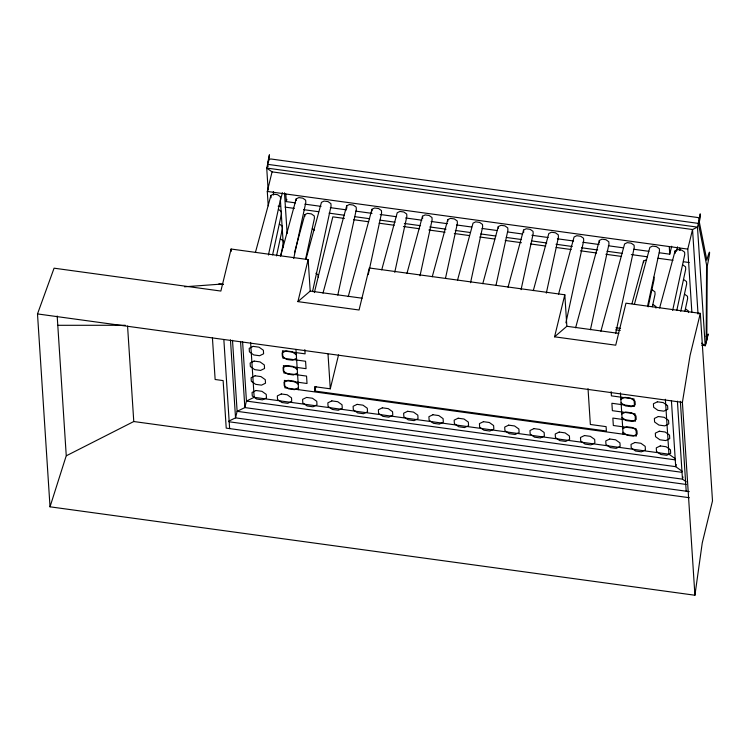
<?xml version="1.0" encoding="UTF-8"?>
<svg xmlns="http://www.w3.org/2000/svg" width="750" height="750" viewBox="0 0 750 750"><rect width="100%" height="100%" fill="white"/><g stroke="black" fill="none" stroke-linecap="round" stroke-linejoin="round"><path stroke-width="1.12" d="M694.922 595.237L702.253 542.906L712.5 500.887L700.322 313.369L625.969 303.178L615.722 345.197L554.569 336.816L564.816 294.788L369.3 267.975L359.062 310.003L297.909 301.622L308.156 259.594L231.113 249.028L220.866 291.056L54.075 268.181L37.5 313.931L50.025 506.812L694.922 595.237L682.397 402.366L690.075 355.397L700.322 313.369M268.472 161.934L269.428 154.763L267.647 163.106L268.069 166.575M268.425 255.019L280.538 199.088L280.378 196.725L277.5 194.672L273.572 194.138L270.909 195.422L255.403 252.534M272.597 254.887L281.494 213.797L281.334 211.434L278.456 209.381M276.516 255.9L282.45 228.506L282.291 226.144L279.413 224.091M280.688 255.769L283.406 243.216L283.247 240.853L280.369 238.8M293.691 258.478L305.803 202.556L305.644 200.184L302.766 198.141L298.837 197.597L296.175 198.891L280.659 255.994M305.531 259.406L314.428 218.316L314.269 215.944L311.391 213.9L307.462 213.356L304.8 214.65L294.459 252.722M312.534 291.619L331.059 206.016L330.909 203.653L328.031 201.6L324.103 201.066L321.441 202.35L305.925 259.462M337.8 295.087L356.325 209.484L356.175 207.112L353.287 205.069L349.369 204.525L346.697 205.819L322.978 293.156M368.25 274.584L381.591 212.944L381.441 210.581L378.553 208.528L374.634 207.994L371.962 209.278L348.244 296.616M394.753 272.334L406.856 216.412L406.706 214.05L403.819 211.997L399.891 211.453L397.228 212.747L381.722 269.85M420.009 275.803L432.122 219.872L431.962 217.509L429.084 215.456L425.156 214.922L422.494 216.206L406.988 273.319M445.528 278.128L457.387 223.341L457.228 220.978L454.35 218.925L450.422 218.381L447.759 219.675L432.244 276.778M470.541 282.731L482.644 226.8L482.494 224.438L479.606 222.384L475.688 221.85L473.025 223.144L457.509 280.247M496.05 285.056L507.909 230.269L507.759 227.906L504.872 225.853L500.953 225.309L498.281 226.603L482.775 283.706M521.072 289.659L533.175 233.728L533.025 231.366L530.138 229.312L526.219 228.778L523.547 230.072L508.041 287.175M546.328 293.119L558.441 237.197L558.281 234.834L555.403 232.781L551.475 232.238L548.812 233.531L533.306 290.634M565.913 322.838L583.706 240.656L583.547 238.294L580.669 236.241L576.741 235.706L574.078 237L558.562 294.103M590.438 329.728L608.972 244.125L608.812 241.762L605.934 239.709L602.006 239.166L599.344 240.459L575.616 327.797M615.703 333.188L634.228 247.584L634.078 245.222L631.191 243.169L627.272 242.634L624.609 243.928L600.881 331.266M647.634 305.841L659.494 251.053L659.344 248.691L656.456 246.637L652.537 246.094L649.866 247.387L634.359 304.491M648.178 306.863L654.113 279.469L653.953 277.106M652.35 306.731L655.069 294.178L654.909 291.816L652.031 289.762M672.656 310.444L684.759 254.513L684.609 252.15L681.722 250.097L677.803 249.562L675.131 250.856L659.625 307.959M676.819 310.312L685.716 269.222L685.566 266.859L682.678 264.806M680.737 311.325L686.672 283.931L686.512 281.569L683.634 279.516M684.909 311.194L687.628 298.641L687.469 296.278L684.591 294.225M268.228 205.847L267.291 191.447L272.062 171.862L266.719 168.056L268.547 160.575A2.334 1.884 -3.7 0 1 271.284 159.037L697.641 217.5A2.166 1.744 -3.7 0 1 699.338 219.506L697.481 227.128L705.188 345.666L701.625 343.134M282.375 192.666L280.434 200.616L283.444 247.031M295.566 202.884L286.303 201.609L286.856 199.341M314.363 292.584L332.822 216.844L344.391 218.428M588.028 388.669L590.353 424.481L606.094 426.637L606.384 431.025L314.822 391.041L315.919 386.522M314.822 391.041L314.531 386.663L330.281 388.819L338.55 354.9M659.325 252.759L669.75 254.184L671.691 246.234M676.425 251.391L677.531 246.844M691.866 312.244L687.769 249.103L692.541 229.519L697.481 227.128L266.719 168.056L268.153 190.144M676.238 464.494L675.712 466.669L682.209 471.291M705.188 345.666L706.097 341.944M683.006 476.972L682.472 479.147L686.184 481.791M631.969 303.647L643.528 261.094L646.191 259.809M50.025 506.812L66.253 455.7L57.178 315.984M297.909 301.622L310.2 291.084L362.119 298.209M554.569 336.816L566.859 326.278L618.778 333.403M689.297 497.709L133.772 421.528L66.431 455.728M296.531 358.312L292.547 360.244L286.669 359.438L282.347 356.372L282.122 352.828L286.106 350.897L291.984 351.703L296.306 354.778M297.488 373.022L293.494 374.953L287.625 374.147L283.303 371.072L283.069 367.538L287.062 365.606L292.941 366.412L297.262 369.478M675.441 458.822L668.944 454.2L254.175 397.322L246.441 401.062L244.856 407.587L237.122 411.328L235.538 417.863L228.778 421.134M298.444 387.731L294.45 389.662L288.572 388.856L284.259 385.781L284.025 382.247L288.019 380.316L293.897 381.122L298.219 384.188M620.85 399.272L624.844 397.341L630.722 398.147L635.034 401.222L635.269 404.756L631.275 406.697L625.397 405.891L621.075 402.816M621.806 413.981L625.8 412.05L631.678 412.856L635.991 415.931L636.225 419.466L632.231 421.406L626.353 420.6L622.031 417.525M622.762 428.691L626.756 426.759L632.634 427.566L636.947 430.641L637.181 434.175L633.188 436.106L627.309 435.3L622.987 432.234M184.537 286.791L222.872 283.978M57.788 325.303L125.306 325.275M267.628 164.334L698.391 223.397M272.062 171.862L692.541 229.519L698.034 314.072M267.291 191.447L687.769 249.103M304.838 204.15L321.056 206.372M330.319 207.647L346.537 209.869M355.809 211.144L372.028 213.366M380.138 214.472L396.356 216.703M405.619 217.969L421.837 220.191M431.109 221.466L447.328 223.688M456.591 224.963L471.656 227.025M482.081 228.459L497.137 230.522M507.562 231.947L522.628 234.019M531.891 235.284L548.109 237.506M557.381 238.781L573.6 241.003M582.863 242.278L599.081 244.5M608.353 245.766L623.409 247.838M633.834 249.262L648.9 251.325M278.128 206.166L280.444 206.484M285.075 207.112L294.337 208.387M303.6 209.653L318.656 211.716M329.072 213.15L344.128 215.213M354.553 216.638L369.6 218.709M380.025 220.134L395.081 222.197M404.344 223.472L420.553 225.694M429.816 226.959L446.025 229.181M455.297 230.456L470.344 232.519M480.769 233.953L495.825 236.016M506.241 237.441L521.297 239.503M531.722 240.938L546.769 243M556.031 244.266L572.25 246.497M581.512 247.762L597.722 249.984M606.984 251.259L622.041 253.322M631.303 254.588L647.512 256.809M657.938 258.244L672.994 260.306M683.409 261.731L689.203 262.528M353.653 219.694L368.691 221.756M379.106 223.191L394.144 225.253M403.397 226.519L419.597 228.741M428.85 230.006L445.05 232.228M454.303 233.503L469.35 235.566M479.766 236.991L494.803 239.053M505.219 240.478L521.409 242.7M530.672 243.975L545.709 246.037M556.125 247.462L571.163 249.525M580.416 250.791L596.616 253.012M605.878 254.278L620.916 256.341M615.947 327.778L620.578 328.416M615.759 329.822L620.25 330.441M701.709 345.188L705.375 345.694L707.231 338.081A2.166 1.744 -3.7 0 0 706.059 336.197M218.859 283.856L223.5 284.494M37.5 313.931L682.397 402.366M674.981 459.825L246.441 401.062L242.597 341.878M681.741 472.294L237.122 411.328L232.509 340.312M228.966 421.762L686.184 484.453M689.241 491.616L226.219 428.128L223.125 380.587L215.137 379.491L212.419 337.678M685.547 308.934L688.425 310.988L688.528 312.562M652.987 304.472L655.866 306.516L655.969 308.1M312.347 228.609L314.503 230.147M315.928 273.244L318.094 274.781L318.244 277.144M679.725 248.147L679.875 250.472M675.131 250.856L675.291 253.219M680.363 401.316L686.194 491.203M669.253 246.562L669.75 254.184M677.409 401.147L682.472 479.147L235.538 417.863L230.466 339.862M671.409 400.519L675.712 466.669L244.856 407.587L240.553 341.438M665.372 399.272L668.944 454.2M643.528 261.094L643.631 262.669M620.438 392.897L623.119 434.184M611.128 391.622L611.409 395.859L634.031 398.962L634.519 406.369L611.887 403.266L612.366 410.672L634.997 413.775L635.475 421.191L612.853 418.087L613.331 425.494L635.962 428.597L636.441 436.012L284.878 387.806L284.391 380.391L307.022 383.494L306.544 376.088L283.912 372.984L283.434 365.569L306.056 368.672L305.578 361.266L282.947 358.163L282.469 350.747L305.1 353.85L304.819 349.622M599.344 240.459L599.494 242.822M564.816 294.788L566.859 326.278M523.547 230.072L523.706 232.434M498.281 226.603L498.384 228.178M447.759 219.675L447.863 221.25M422.494 216.206L422.644 218.578M371.962 209.278L372.066 210.862M346.697 205.819L346.856 208.181M328.022 354.159L330.281 388.819M308.156 259.594L310.2 291.084M304.8 214.65L304.903 216.225M296.175 198.891L296.278 200.466M295.959 349.453L298.575 389.681M285.806 193.987L286.303 201.609M284.484 192.806L287.128 233.419M273.347 191.55L273.572 195.028M270.909 195.422L271.059 197.784M250.603 342.394L254.175 397.322M231.113 249.028L231.263 251.306M223.866 339.881L229.631 428.597M127.566 326.062L133.772 421.528M706.575 264.909L706.181 342.525L708.206 334.022L706.828 337.884L707.203 265.912C708.431 261.309 712.069 241.144 706.838 260.231L699.3 221.953L700.406 216.647L700.191 213.825L698.362 223.247L706.575 264.909M253.181 346.378L249.188 348.309L249.413 351.853L253.734 354.928L259.613 355.734L263.606 353.794L263.372 350.259L259.05 347.184L253.181 346.378M254.137 361.088L250.144 363.019L250.369 366.562L254.691 369.637L260.569 370.434L264.553 368.503L264.328 364.969L260.006 361.894L254.137 361.088M255.084 375.797L251.1 377.728L251.325 381.272L255.647 384.337L261.516 385.144L265.509 383.212L265.284 379.678L260.963 376.603L255.084 375.797M256.041 390.506L252.047 392.438L252.281 395.981L256.603 399.047L262.472 399.853L266.466 397.922L266.241 394.387L261.919 391.312L256.041 390.506M281.306 393.966L277.312 395.906L277.547 399.441L281.859 402.516L287.738 403.322L291.731 401.391L291.506 397.847L287.184 394.772L281.306 393.966M306.572 397.434L302.578 399.366L302.812 402.909L307.125 405.975L313.003 406.781L316.997 404.85L316.762 401.316L312.45 398.241L306.572 397.434M331.837 400.894L327.844 402.834L328.069 406.369L332.391 409.444L338.269 410.25L342.262 408.319L342.028 404.775L337.716 401.7L331.837 400.894M357.103 404.363L353.109 406.294L353.334 409.838L357.656 412.903L363.534 413.709L367.528 411.778L367.294 408.244L362.972 405.169L357.103 404.363M382.359 407.822L378.375 409.762L378.6 413.297L382.922 416.372L388.8 417.178L392.784 415.247L392.559 411.703L388.238 408.628L382.359 407.822M407.625 411.291L403.631 413.222L403.866 416.766L408.178 419.831L414.056 420.637L418.05 418.706L417.825 415.172L413.503 412.097L407.625 411.291M432.891 414.75L428.897 416.691L429.131 420.225L433.444 423.3L439.322 424.106L443.316 422.175L443.091 418.631L438.769 415.556L432.891 414.75M458.156 418.219L454.163 420.15L454.397 423.694L458.709 426.759L464.587 427.566L468.581 425.634L468.347 422.1L464.034 419.025L458.156 418.219M483.422 421.678L479.428 423.619L479.653 427.153L483.975 430.228L489.853 431.034L493.847 429.103L493.612 425.559L489.3 422.484L483.422 421.678M508.688 425.147L504.694 427.078L504.919 430.622L509.241 433.688L515.119 434.494L519.113 432.562L518.878 429.028L514.556 425.953L508.688 425.147M533.944 428.616L529.959 430.547L530.184 434.081L534.506 437.156L540.375 437.963L544.369 436.031L544.144 432.488L539.822 429.413L533.944 428.616M559.209 432.075L555.216 434.006L555.45 437.55L559.763 440.616L565.641 441.422L569.634 439.491L569.409 435.956L565.087 432.881L559.209 432.075M584.475 435.544L580.481 437.475L580.716 441.009L585.028 444.084L590.906 444.891L594.9 442.959L594.666 439.416L590.353 436.341L584.475 435.544M657.403 401.803L653.409 403.744L653.634 407.278L657.956 410.353L663.834 411.159L667.828 409.228L667.594 405.684L663.281 402.609L657.403 401.803M609.741 439.003L605.747 440.934L605.972 444.478L610.294 447.553L616.172 448.35L620.166 446.419L619.931 442.884L615.619 439.809L609.741 439.003M658.359 416.512L654.366 418.453L654.591 421.988L658.913 425.062L664.791 425.869L668.784 423.938L668.55 420.394L664.237 417.319L658.359 416.512M635.006 442.472L631.013 444.403L631.238 447.938L635.559 451.012L641.438 451.819L645.431 449.887L645.197 446.344L640.884 443.278L635.006 442.472M659.316 431.222L655.322 433.153L655.547 436.697L659.869 439.772L665.747 440.578L669.741 438.637L669.506 435.103L665.184 432.028L659.316 431.222M660.272 445.931L656.278 447.863L656.503 451.406L660.825 454.481L666.703 455.287L670.688 453.347L670.462 449.812L666.141 446.737L660.272 445.931"/></g></svg>
